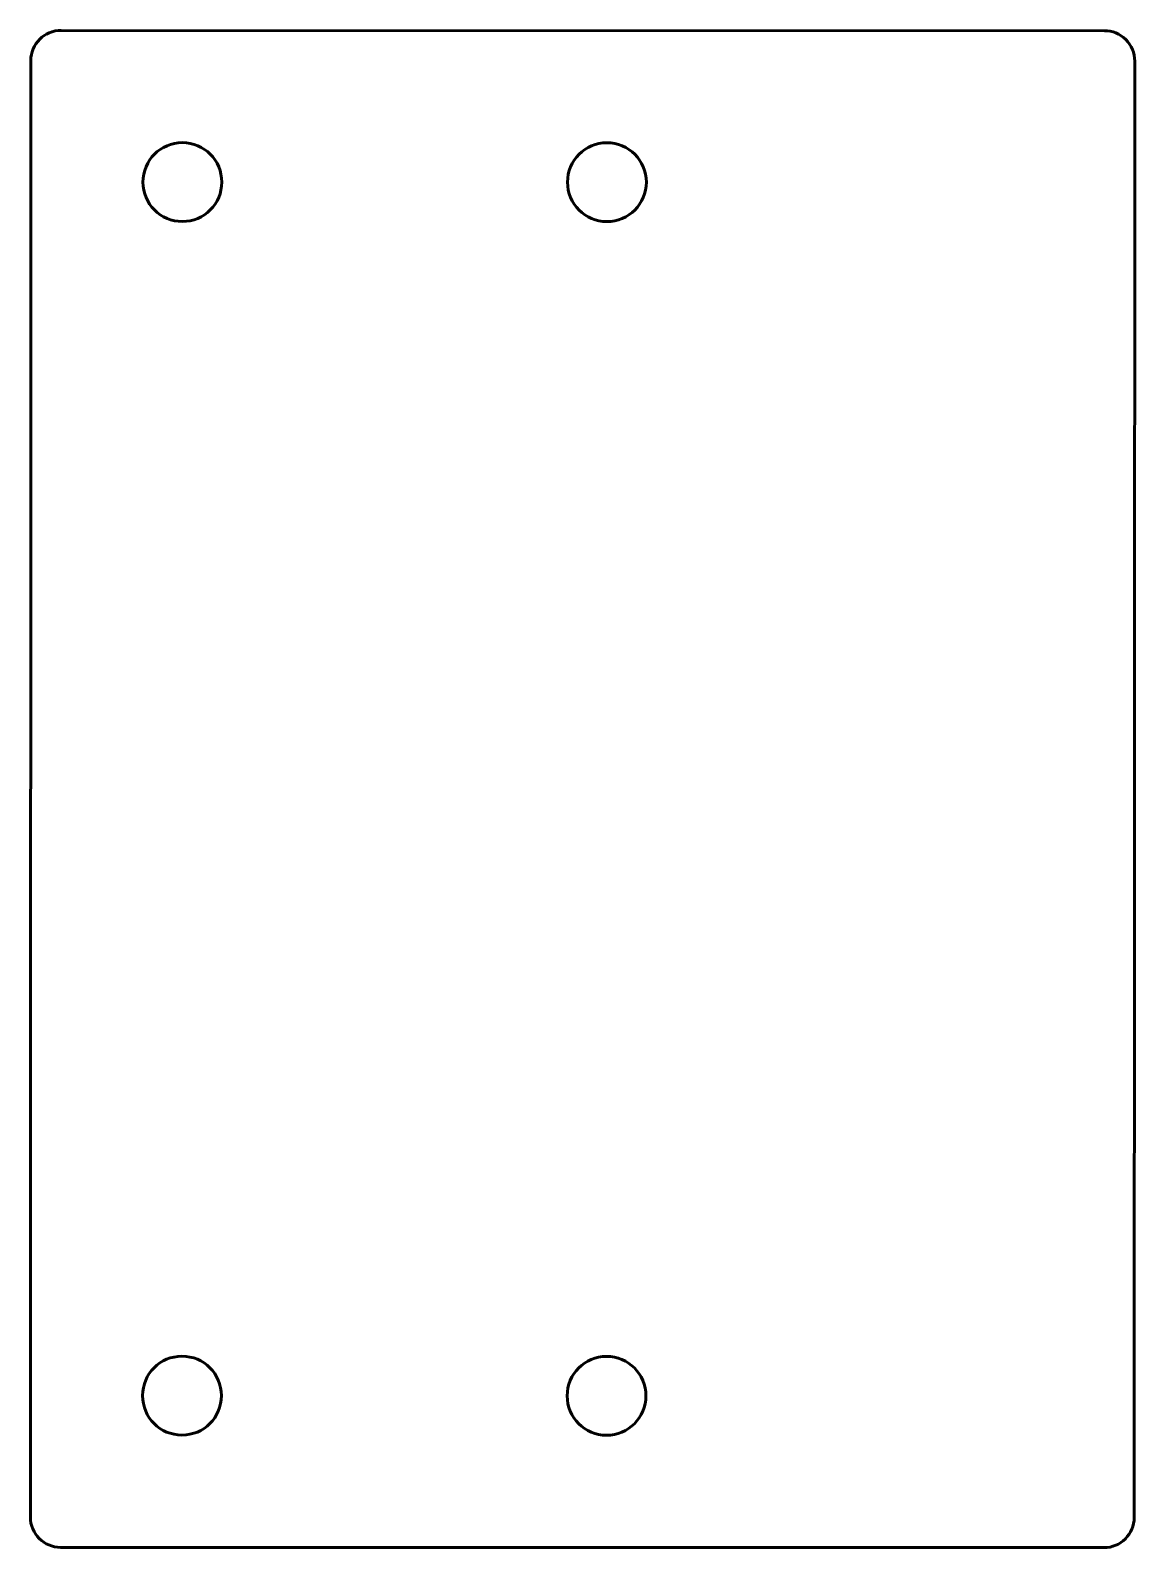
# Model space of a CAD drawing. Header units: millimetres. Extents: x -40 to 142, y -105 to 145.
import ezdxf

# ---------------------------------------------------------------- set-up
doc = ezdxf.new("R2010")
doc.units = ezdxf.units.MM
doc.linetypes.add('K5LT_BASIC', pattern=[0])
doc.layers.add('Системный слой', color=7, linetype='Continuous')

msp = doc.modelspace()

# ---------------------------------------------------------------- linework, layer by layer
at = {"layer": 'Системный слой', "color": 5, "linetype": 'K5LT_BASIC', "lineweight": 60, "true_color": 0x0000ff}
for p, q in [((-34.81, 144.73), (137.19, 144.68)), ((-39.88, -100.27), (-39.81, 139.73)), ((142.19, 139.68), (142.12, -100.32)), ((-34.89, -105.27), (137.11, -105.32))]:
    msp.add_line(p, q, dxfattribs=at)
for centre in [(-14.82, 119.73), (55.18, 119.71), (-14.88, -80.27), (55.12, -80.29)]:
    msp.add_circle(centre, 6.5, dxfattribs=at)
for centre, start, end in [((-34.81, 139.73), 89.9829, 179.9829), ((137.19, 139.68), 359.9829, 89.9829), ((-34.88, -100.27), 179.9829, 269.9829), ((137.12, -100.32), 269.9829, 359.9829)]:
    msp.add_arc(centre, 5, start, end, dxfattribs=at)

doc.saveas('drawing.dxf')
